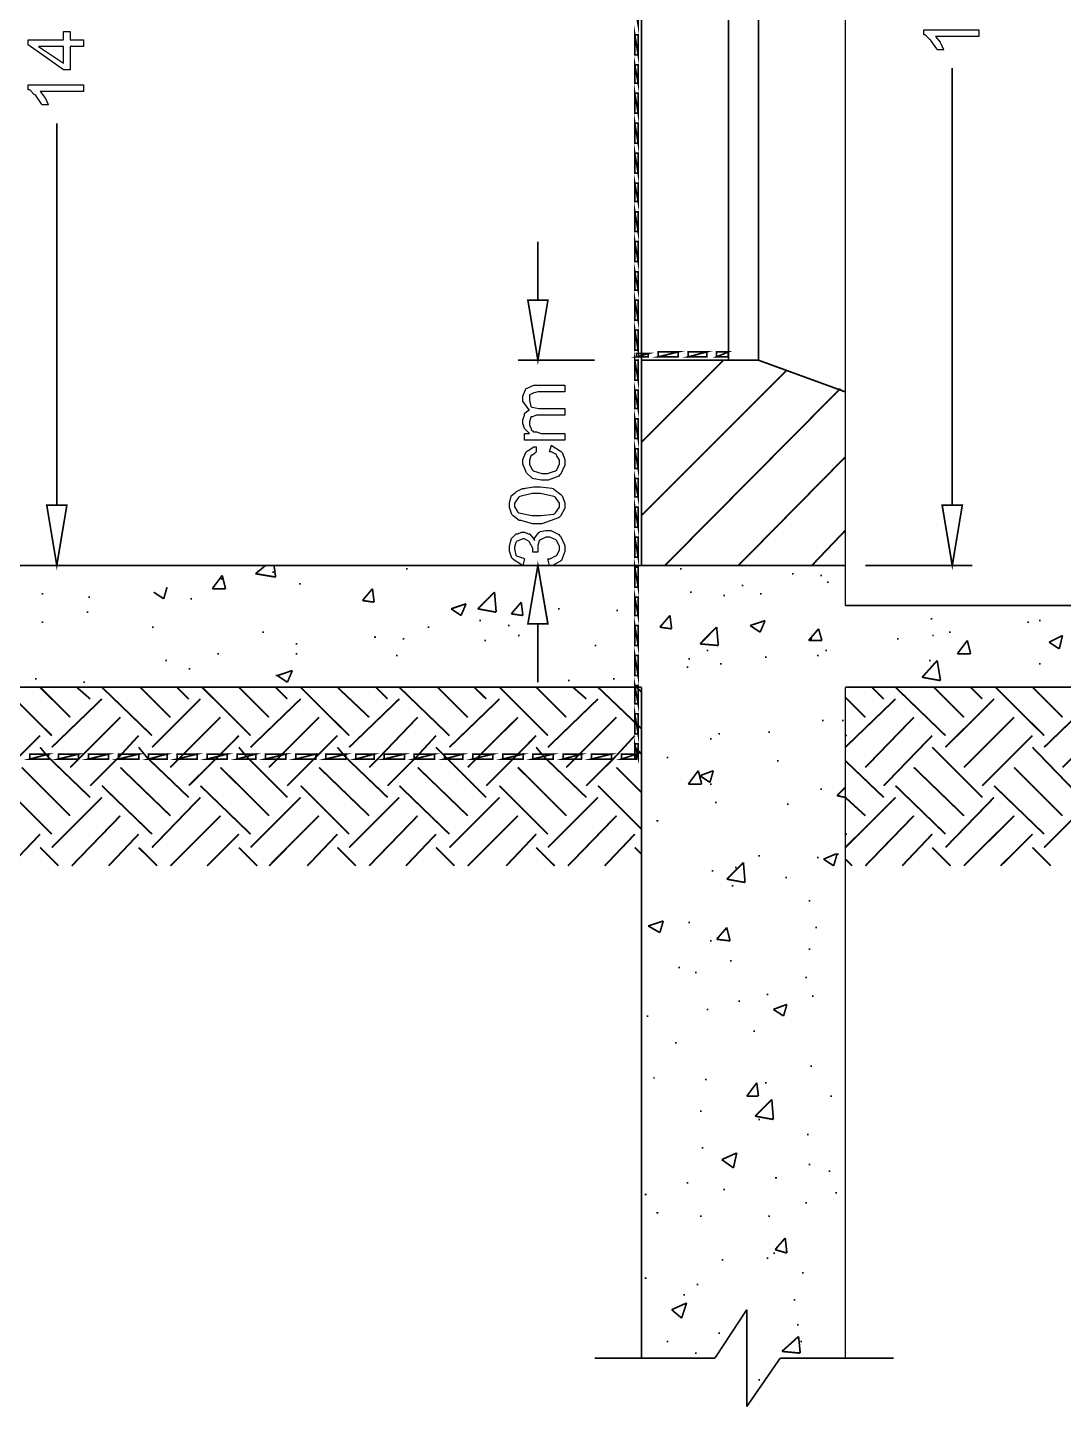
# Model space of a CAD drawing. Extents: x 0 to 210, y 0 to 297.
# Drawn here: x 137.22 to 163.52, y 62.28 to 97.33 of the extents above; entities that cross this region are included whole.
import ezdxf

# ---------------------------------------------------------------- set-up
doc = ezdxf.new("R2010")
doc.units = 0
doc.header["$MEASUREMENT"] = 0
for name, color, linetype in [('C00-00-00-BLACK', 7, 'Continuous'), ('C00-00-FF', 5, 'Continuous'), ('C00-7E-FF', 150, 'Continuous'), ('C00-FF-00', 3, 'Continuous'), ('C95-49-00', 34, 'Continuous'), ('CFF-7E-00', 30, 'Continuous')]:
    doc.layers.add(name, color=color, linetype=linetype)

msp = doc.modelspace()

# ---------------------------------------------------------------- linework, layer by layer
at = {"layer": 'C00-00-00-BLACK', "const_width": 0.0423}
for points in [[(152.808, 129.873), (152.808, 83.669)], [(157.982, 129.873), (157.982, 82.6505)], [(155.014, 99.2685), (155.014, 88.882)], [(155.776, 99.2685), (155.776, 88.882)], [(152.808, 86.8041), (154.887, 88.882)], [(155.776, 88.882), (152.808, 88.882)], [(157.982, 88.0773), (155.776, 88.882)], [(152.808, 84.9394), (156.498, 88.6273)], [(153.403, 83.669), (157.856, 88.1613)], [(155.268, 83.669), (157.982, 86.4235)], [(157.134, 83.669), (157.982, 84.5577)], [(60.8171, 83.669), (157.982, 83.669)], [(141.909, 83.0763), (142.164, 83.4154)], [(142.248, 83.0763), (142.164, 83.4154)], [(143.01, 83.4581), (143.266, 83.669)], [(143.01, 83.4581), (143.52, 83.3727)], [(143.436, 83.4993), (143.479, 83.4993)], [(143.52, 83.3727), (143.479, 83.669)], [(146.827, 83.5851), (146.87, 83.5851)], [(153.784, 83.5851), (153.826, 83.5851)], [(156.625, 83.4581), (156.668, 83.4581)], [(157.345, 83.4154), (157.387, 83.4154)], [(140.678, 82.8202), (140.764, 83.119)], [(141.909, 83.0763), (142.248, 83.0763)], [(142.121, 83.33), (142.164, 83.33)], [(144.114, 83.2033), (144.155, 83.2033)], [(145.725, 82.7775), (145.978, 83.0763)], [(146.021, 82.7345), (145.978, 83.0763)], [(155.353, 83.1617), (155.394, 83.1617)], [(157.514, 83.246), (157.557, 83.246)], [(137.583, 82.9469), (137.626, 82.9469)], [(138.768, 82.8629), (138.811, 82.8629)], [(140.425, 82.9896), (140.678, 82.8202)], [(141.356, 82.8202), (141.399, 82.8202)], [(145.725, 82.7775), (146.021, 82.7345)], [(147.974, 82.5666), (148.354, 82.6932)], [(148.227, 82.3969), (148.354, 82.6932)], [(148.65, 82.5666), (149.076, 82.9896)], [(149.119, 82.4812), (149.076, 82.9896)], [(149.501, 82.4385), (149.754, 82.7345)], [(149.797, 82.3969), (149.754, 82.7345)], [(154.037, 82.9896), (154.08, 82.9896)], [(154.887, 82.9042), (154.93, 82.9042)], [(155.819, 82.9469), (155.86, 82.9469)], [(138.726, 82.4812), (138.768, 82.4812)], [(147.974, 82.5666), (148.227, 82.3969)], [(148.65, 82.5666), (149.119, 82.4812)], [(149.501, 82.4385), (149.797, 82.3969)], [(150.688, 82.5666), (150.73, 82.5666)], [(152.172, 82.5239), (152.215, 82.5239)], [(153.274, 82.1009), (153.53, 82.3969)], [(153.573, 82.0579), (153.53, 82.3969)], [(157.982, 82.6505), (170.45, 82.6505)], [(137.583, 82.2276), (137.626, 82.2276)], [(140.382, 82.1009), (140.425, 82.1009)], [(147.379, 82.1009), (147.421, 82.1009)], [(148.693, 82.2688), (148.736, 82.2688)], [(149.415, 82.1422), (149.458, 82.1422)], [(153.274, 82.1009), (153.573, 82.0579)], [(154.292, 81.6762), (154.715, 82.1009)], [(154.758, 81.6349), (154.715, 82.1009)], [(155.564, 82.1422), (155.946, 82.2688)], [(155.564, 82.1422), (155.819, 81.9725)], [(155.819, 81.9725), (155.946, 82.2688)], [(157.048, 81.7619), (157.303, 82.0579)], [(157.387, 81.7619), (157.303, 82.0579)], [(160.145, 82.3115), (160.187, 82.3115)], [(162.604, 82.2276), (162.647, 82.2276)], [(162.901, 82.2688), (162.943, 82.2688)], [(143.179, 81.9725), (143.222, 81.9725)], [(144.029, 81.6762), (144.071, 81.6762)], [(146.021, 81.8459), (146.064, 81.8459)], [(146.743, 81.8046), (146.786, 81.8046)], [(148.82, 81.7619), (148.863, 81.7619)], [(149.67, 81.8885), (149.711, 81.8885)], [(154.292, 81.6762), (154.758, 81.6349)], [(157.048, 81.7619), (157.387, 81.7619)], [(157.091, 81.8046), (157.134, 81.8046)], [(159.297, 81.8046), (159.34, 81.8046)], [(160.187, 81.8885), (160.228, 81.8885)], [(160.613, 81.9725), (160.654, 81.9725)], [(160.824, 81.4229), (161.079, 81.7619)], [(161.163, 81.4229), (161.079, 81.7619)], [(163.496, 81.8885), (163.155, 81.7192)], [(163.155, 81.7192), (163.412, 81.5495)], [(163.412, 81.5495), (163.496, 81.8885)], [(142.036, 81.4229), (142.078, 81.4229)], [(144.029, 81.4229), (144.071, 81.4229)], [(146.574, 81.3802), (146.616, 81.3802)], [(151.62, 81.6349), (151.661, 81.6349)], [(153.996, 81.2959), (154.037, 81.2959)], [(154.462, 81.5082), (154.503, 81.5082)], [(155.946, 81.3386), (155.988, 81.3386)], [(157.26, 81.3802), (157.303, 81.3802)], [(157.473, 81.5082), (157.514, 81.5082)], [(160.824, 81.4229), (161.163, 81.4229)], [(140.721, 81.2532), (140.764, 81.2532)], [(141.314, 81.0426), (141.356, 81.0426)], [(143.563, 80.8701), (143.944, 80.9995)], [(143.818, 80.7007), (143.944, 80.9995)], [(153.953, 81.0839), (153.996, 81.0839)], [(154.802, 81.1692), (154.845, 81.1692)], [(159.933, 80.8274), (160.314, 81.2532)], [(160.102, 81.2532), (160.145, 81.2532)], [(160.398, 80.7434), (160.314, 81.2532)], [(162.901, 81.1692), (162.943, 81.1692)], [(137.411, 80.7847), (137.454, 80.7847)], [(138.642, 80.7007), (138.684, 80.7007)], [(143.52, 80.8701), (143.563, 80.8701)], [(143.563, 80.8701), (143.818, 80.7007)], [(150.942, 80.7434), (150.985, 80.7434)], [(152.087, 80.7847), (152.13, 80.7847)], [(159.933, 80.8274), (160.398, 80.7434)], [(65.9927, 80.5737), (152.808, 80.5737)], [(151.451, 80.5737), (151.492, 80.5737)], [(151.492, 80.5737), (151.535, 80.5737)], [(152.808, 80.5737), (152.808, 63.5346)], [(157.982, 80.5737), (170.45, 80.5737)], [(157.982, 80.5737), (157.982, 63.5346)], [(157.387, 79.7264), (157.43, 79.7264)], [(157.898, 79.7264), (157.94, 79.7264)], [(154.546, 79.2607), (154.588, 79.2607)], [(154.758, 79.3888), (154.802, 79.3888)], [(156.03, 79.43), (156.072, 79.43)], [(153.445, 78.7936), (153.487, 78.7936)], [(156.245, 78.7079), (156.286, 78.7079)], [(153.996, 78.1156), (154.249, 78.4546)], [(154.335, 78.1156), (154.249, 78.4546)], [(154.292, 78.3276), (154.631, 78.4546)], [(154.292, 78.3276), (154.546, 78.1583)], [(154.546, 78.1583), (154.631, 78.4546)], [(153.996, 78.1156), (154.335, 78.1156)], [(154.546, 78.1156), (154.588, 78.1156)], [(157.345, 77.9886), (157.387, 77.9886)], [(157.345, 77.9886), (157.387, 77.9886)], [(157.772, 77.8192), (157.982, 78.0313)], [(157.772, 77.8192), (157.982, 77.7766)], [(157.813, 77.8192), (157.856, 77.8192)], [(154.672, 77.6496), (154.715, 77.6496)], [(156.498, 77.6069), (156.541, 77.6069)], [(153.188, 77.1839), (153.231, 77.1839)], [(154.971, 75.6998), (155.394, 76.1227)], [(155.394, 76.1227), (155.437, 75.6158)], [(155.776, 76.2924), (155.819, 76.2924)], [(157.26, 76.2497), (157.303, 76.2497)], [(157.43, 76.2081), (157.729, 76.3351)], [(157.43, 76.2081), (157.686, 76.0388)], [(157.686, 76.0388), (157.772, 76.3351)], [(157.729, 76.3351), (157.813, 76.3351)], [(157.772, 76.3351), (157.813, 76.3351)], [(154.588, 75.9121), (154.631, 75.9121)], [(155.437, 75.6158), (154.971, 75.6998)], [(155.184, 75.9961), (155.226, 75.9961)], [(156.456, 75.7424), (156.498, 75.7424)], [(155.098, 75.5304), (155.141, 75.5304)], [(157.048, 75.1498), (157.091, 75.1498)], [(152.977, 74.512), (153.361, 74.6386)], [(153.274, 74.3423), (153.361, 74.6386)], [(152.977, 74.512), (153.274, 74.3423)], [(153.996, 74.5959), (154.037, 74.5959)], [(154.715, 74.1729), (154.971, 74.4693)], [(155.057, 74.1317), (154.971, 74.4693)], [(157.218, 74.4693), (157.26, 74.4693)], [(154.546, 74.1317), (154.588, 74.1317)], [(154.715, 74.1729), (155.057, 74.1317)], [(155.057, 73.623), (155.098, 73.623)], [(157.048, 73.9193), (157.091, 73.9193)], [(153.741, 73.4536), (153.784, 73.4536)], [(154.165, 73.3266), (154.207, 73.3266)], [(156.964, 73.2), (157.007, 73.2)], [(155.268, 72.6048), (155.31, 72.6048)], [(155.988, 72.7742), (156.03, 72.7742)], [(157.134, 72.7315), (157.176, 72.7315)], [(152.935, 72.2231), (152.977, 72.2231)], [(154.462, 72.3925), (154.503, 72.3925)], [(156.156, 72.3925), (156.498, 72.5191)], [(156.156, 72.3925), (156.414, 72.2231)], [(156.414, 72.2231), (156.498, 72.5191)], [(155.649, 71.8425), (155.691, 71.8425)], [(153.657, 71.5465), (153.7, 71.5465)], [(157.091, 70.9538), (157.134, 70.9538)], [(153.104, 70.6547), (153.145, 70.6547)], [(154.419, 70.612), (154.462, 70.612)], [(155.48, 70.189), (155.733, 70.528)], [(155.776, 70.189), (155.733, 70.528)], [(155.946, 70.528), (155.988, 70.528)], [(155.48, 70.189), (155.776, 70.189)], [(155.691, 69.6807), (156.115, 70.1036)], [(156.156, 69.5964), (156.115, 70.1036)], [(157.599, 70.189), (157.642, 70.189)], [(154.292, 69.8073), (154.335, 69.8073)], [(155.691, 69.6807), (156.156, 69.5964)], [(155.776, 69.5964), (155.819, 69.5964)], [(157.007, 69.2146), (157.048, 69.2146)], [(154.335, 68.8756), (154.376, 68.8756)], [(154.845, 68.5768), (155.226, 68.7462)], [(155.141, 68.3659), (155.226, 68.7462)], [(154.845, 68.5768), (155.141, 68.3659)], [(157.048, 68.4498), (157.091, 68.4498)], [(153.953, 67.9842), (153.996, 67.9842)], [(156.199, 68.1122), (156.245, 68.1122)], [(157.557, 68.2805), (157.599, 68.2805)], [(152.892, 67.6878), (152.935, 67.6878)], [(154.887, 67.8159), (154.93, 67.8159)], [(157.729, 67.7305), (157.772, 67.7305)], [(156.964, 67.4769), (157.007, 67.4769)], [(153.188, 67.2222), (153.231, 67.2222)], [(154.292, 67.1382), (154.335, 67.1382)], [(156.03, 67.1382), (156.072, 67.1382)], [(156.199, 66.2891), (156.456, 66.5854)], [(156.498, 66.2037), (156.456, 66.5854)], [(156.199, 66.2891), (156.498, 66.2037)], [(154.845, 66.0344), (154.887, 66.0344)], [(155.988, 66.077), (156.03, 66.077)], [(156.156, 66.2037), (156.199, 66.2037)], [(152.892, 65.5683), (152.935, 65.5683)], [(156.88, 65.6967), (156.921, 65.6967)], [(154.207, 65.4004), (154.249, 65.4004)], [(153.573, 64.7651), (153.953, 64.9344)], [(153.826, 64.5502), (153.953, 64.9344)], [(153.869, 65.1454), (153.91, 65.1454)], [(156.668, 65.0187), (156.711, 65.0187)], [(153.573, 64.7651), (153.826, 64.5502)], [(155.48, 64.7651), (154.672, 63.5346)], [(155.48, 62.3037), (155.48, 64.7651)], [(155.48, 64.7651), (155.48, 63.5346)], [(154.758, 64.1696), (154.802, 64.1696)], [(156.752, 64.3805), (156.795, 64.3805)], [(153.445, 63.9576), (153.487, 63.9576)], [(156.372, 63.7039), (156.795, 64.0842)], [(156.795, 64.0842), (156.837, 63.6612)], [(156.837, 63.9576), (156.88, 63.9576)], [(151.62, 63.5346), (154.672, 63.5346)], [(154.165, 63.6612), (154.207, 63.6612)], [(156.329, 63.5346), (155.48, 62.3037)], [(156.329, 63.5346), (159.213, 63.5346)], [(156.372, 63.7039), (156.837, 63.6612)], [(155.776, 62.9846), (155.819, 62.9846)]]:
    msp.add_lwpolyline(points, dxfattribs=at)
at = {"layer": 'C00-00-FF', "const_width": 0.0423}
msp.add_lwpolyline([(152.13, 83.669), (149.711, 83.669)], dxfattribs=at)
at = {"layer": 'C00-7E-FF', "const_width": 0.0423}
for points in [[(160.697, 85.1958), (160.697, 96.3002)], [(137.964, 85.1958), (137.964, 94.9015)], [(150.177, 90.4074), (150.177, 91.893)], [(151.62, 88.882), (149.67, 88.882)], [(135.757, 83.669), (138.472, 83.669)], [(151.874, 83.669), (149.67, 83.669)], [(158.491, 83.669), (161.206, 83.669)], [(150.177, 82.1849), (150.177, 80.7007)]]:
    msp.add_lwpolyline(points, dxfattribs=at)
for points in [[(149.924, 90.4074), (150.432, 90.4074), (150.177, 88.882), (149.924, 90.4074)], [(137.71, 85.1958), (138.219, 85.1958), (137.964, 83.669), (137.71, 85.1958)], [(160.441, 85.1958), (160.951, 85.1958), (160.697, 83.669), (160.441, 85.1958)], [(149.924, 82.1849), (150.432, 82.1849), (150.177, 83.669), (149.924, 82.1849)]]:
    msp.add_lwpolyline(points, close=True, dxfattribs=at)
at = {"layer": 'C00-7E-FF'}
for points in [[(149.924, 90.4074), (150.432, 90.4074), (150.177, 88.882), (149.924, 90.4074)], [(137.71, 85.1958), (138.219, 85.1958), (137.964, 83.669), (137.71, 85.1958)], [(160.441, 85.1958), (160.951, 85.1958), (160.697, 83.669), (160.441, 85.1958)], [(149.924, 82.1849), (150.432, 82.1849), (150.177, 83.669), (149.924, 82.1849)]]:
    msp.add_lwpolyline(points, close=True, dxfattribs=at)
at = {"layer": 'C00-FF-00', "const_width": 0.0423}
for points in [[(152.722, 97.4037), (152.638, 97.9124), (152.722, 97.9124), (152.722, 97.4037)], [(152.722, 96.6392), (152.638, 97.1476), (152.722, 97.1476), (152.722, 96.6392)], [(152.638, 96.6392), (152.722, 96.6392), (152.638, 97.1476), (152.638, 96.6392)], [(152.722, 95.9196), (152.638, 96.3856), (152.722, 96.3856), (152.722, 95.9196)], [(152.638, 95.9196), (152.722, 95.9196), (152.638, 96.3856), (152.638, 95.9196)], [(152.722, 95.1548), (152.638, 95.6635), (152.722, 95.6635), (152.722, 95.1548)], [(152.638, 95.1548), (152.722, 95.1548), (152.638, 95.6635), (152.638, 95.1548)], [(152.638, 94.3928), (152.722, 94.3928), (152.638, 94.9015), (152.638, 94.3928)], [(152.722, 94.3928), (152.638, 94.9015), (152.722, 94.9015), (152.722, 94.3928)], [(152.638, 93.6308), (152.722, 93.6308), (152.638, 94.1395), (152.638, 93.6308)], [(152.722, 93.6308), (152.638, 94.1395), (152.722, 94.1395), (152.722, 93.6308)], [(152.638, 92.9086), (152.722, 92.9086), (152.638, 93.3746), (152.638, 92.9086)], [(152.722, 92.9086), (152.638, 93.3746), (152.722, 93.3746), (152.722, 92.9086)], [(152.638, 92.1466), (152.722, 92.1466), (152.638, 92.6539), (152.638, 92.1466)], [(152.722, 92.1466), (152.638, 92.6539), (152.722, 92.6539), (152.722, 92.1466)], [(152.722, 91.3846), (152.638, 91.893), (152.722, 91.893), (152.722, 91.3846)], [(152.638, 91.3846), (152.722, 91.3846), (152.638, 91.893), (152.638, 91.3846)], [(152.722, 90.6625), (152.638, 91.1281), (152.722, 91.1281), (152.722, 90.6625)], [(152.638, 90.6625), (152.722, 90.6625), (152.638, 91.1281), (152.638, 90.6625)], [(152.722, 89.9005), (152.638, 90.4074), (152.722, 90.4074), (152.722, 89.9005)], [(152.638, 89.9005), (152.722, 89.9005), (152.638, 90.4074), (152.638, 89.9005)], [(152.638, 89.1385), (152.722, 89.1385), (152.638, 89.6454), (152.638, 89.1385)], [(152.722, 89.1385), (152.638, 89.6454), (152.722, 89.6454), (152.722, 89.1385)], [(152.681, 88.9663), (152.979, 89.0503), (152.979, 88.9663), (152.681, 88.9663)], [(152.638, 88.3737), (152.722, 88.3737), (152.638, 88.882), (152.638, 88.3737)], [(152.681, 89.0503), (152.681, 88.9663), (152.979, 89.0503), (152.681, 89.0503)], [(153.231, 88.9663), (153.741, 89.093), (153.741, 88.9663), (153.231, 88.9663)], [(153.231, 89.093), (153.231, 88.9663), (153.741, 89.093), (153.231, 89.093)], [(153.996, 88.9663), (154.464, 89.093), (154.464, 88.9663), (153.996, 88.9663)], [(153.996, 89.093), (153.996, 88.9663), (154.464, 89.093), (153.996, 89.093)], [(154.715, 88.9663), (155.011, 89.093), (155.011, 88.9663), (154.715, 88.9663)], [(154.715, 89.093), (154.715, 88.9663), (155.011, 89.093), (154.715, 89.093)], [(152.722, 88.3737), (152.638, 88.882), (152.722, 88.882), (152.722, 88.3737)], [(152.638, 87.6543), (152.722, 87.6543), (152.638, 88.12), (152.638, 87.6543)], [(152.722, 87.6543), (152.638, 88.12), (152.722, 88.12), (152.722, 87.6543)], [(152.638, 86.8895), (152.722, 86.8895), (152.638, 87.3965), (152.638, 86.8895)], [(152.722, 86.8895), (152.638, 87.3965), (152.722, 87.3965), (152.722, 86.8895)], [(152.722, 86.1275), (152.638, 86.6345), (152.722, 86.6345), (152.722, 86.1275)], [(152.638, 86.1275), (152.722, 86.1275), (152.638, 86.6345), (152.638, 86.1275)], [(152.722, 85.4082), (152.638, 85.8739), (152.722, 85.8739), (152.722, 85.4082)], [(152.638, 85.4082), (152.722, 85.4082), (152.638, 85.8739), (152.638, 85.4082)], [(152.722, 84.6434), (152.638, 85.1503), (152.722, 85.1503), (152.722, 84.6434)], [(152.638, 84.6434), (152.722, 84.6434), (152.638, 85.1503), (152.638, 84.6434)], [(152.638, 83.881), (152.722, 83.881), (152.638, 84.3883), (152.638, 83.881)], [(152.722, 83.881), (152.638, 84.3883), (152.722, 84.3883), (152.722, 83.881)], [(152.638, 83.119), (152.722, 83.119), (152.638, 83.6263), (152.638, 83.119)], [(152.722, 83.119), (152.638, 83.6263), (152.722, 83.6263), (152.722, 83.119)], [(152.638, 82.3969), (152.722, 82.3969), (152.638, 82.8629), (152.638, 82.3969)], [(152.722, 82.3969), (152.638, 82.8629), (152.722, 82.8629), (152.722, 82.3969)], [(152.638, 81.6349), (152.722, 81.6349), (152.638, 82.1422), (152.638, 81.6349)], [(152.722, 81.6349), (152.638, 82.1422), (152.722, 82.1422), (152.722, 81.6349)], [(152.722, 80.8701), (152.638, 81.3774), (152.722, 81.3774), (152.722, 80.8701)], [(152.638, 80.8701), (152.722, 80.8701), (152.638, 81.3774), (152.638, 80.8701)], [(152.722, 80.1508), (152.638, 80.6154), (152.722, 80.6154), (152.722, 80.1508)], [(152.638, 80.1508), (152.722, 80.1508), (152.638, 80.6154), (152.638, 80.1508)], [(152.722, 79.3888), (152.638, 79.8961), (152.722, 79.8961), (152.722, 79.3888)], [(152.638, 79.3888), (152.722, 79.3888), (152.638, 79.8961), (152.638, 79.3888)], [(152.638, 78.7936), (152.722, 78.7936), (152.638, 79.1337), (152.638, 78.7936)], [(137.284, 78.7506), (137.753, 78.8776), (137.753, 78.7506), (137.284, 78.7506)], [(137.284, 78.8776), (137.284, 78.7506), (137.753, 78.8776), (137.284, 78.8776)], [(138.006, 78.7506), (138.517, 78.8776), (138.517, 78.7506), (138.006, 78.7506)], [(138.006, 78.8776), (138.006, 78.7506), (138.517, 78.8776), (138.006, 78.8776)], [(138.768, 78.7506), (139.28, 78.8776), (139.28, 78.7506), (138.768, 78.7506)], [(138.768, 78.8776), (138.768, 78.7506), (139.28, 78.8776), (138.768, 78.8776)], [(139.533, 78.7506), (140.045, 78.8776), (140.045, 78.7506), (139.533, 78.7506)], [(139.533, 78.8776), (139.533, 78.7506), (140.045, 78.8776), (139.533, 78.8776)], [(140.295, 78.7506), (140.764, 78.8776), (140.764, 78.7506), (140.295, 78.7506)], [(140.295, 78.8776), (140.295, 78.7506), (140.764, 78.8776), (140.295, 78.8776)], [(141.017, 78.7506), (141.529, 78.8776), (141.529, 78.7506), (141.017, 78.7506)], [(141.017, 78.8776), (141.017, 78.7506), (141.529, 78.8776), (141.017, 78.8776)], [(141.78, 78.7506), (142.291, 78.8776), (142.291, 78.7506), (141.78, 78.7506)], [(141.78, 78.8776), (141.78, 78.7506), (142.291, 78.8776), (141.78, 78.8776)], [(142.544, 78.7506), (143.013, 78.8776), (143.013, 78.7506), (142.544, 78.7506)], [(142.544, 78.8776), (142.544, 78.7506), (143.013, 78.8776), (142.544, 78.8776)], [(143.266, 78.7506), (143.778, 78.8776), (143.778, 78.7506), (143.266, 78.7506)], [(143.266, 78.8776), (143.266, 78.7506), (143.778, 78.8776), (143.266, 78.8776)], [(144.029, 78.7506), (144.54, 78.8776), (144.54, 78.7506), (144.029, 78.7506)], [(144.029, 78.8776), (144.029, 78.7506), (144.54, 78.8776), (144.029, 78.8776)], [(144.793, 78.7506), (145.305, 78.8776), (145.305, 78.7506), (144.793, 78.7506)], [(144.793, 78.8776), (144.793, 78.7506), (145.305, 78.8776), (144.793, 78.8776)], [(145.555, 78.7506), (146.024, 78.8776), (146.024, 78.7506), (145.555, 78.7506)], [(145.555, 78.8776), (145.555, 78.7506), (146.024, 78.8776), (145.555, 78.8776)], [(146.278, 78.7506), (146.789, 78.8776), (146.789, 78.7506), (146.278, 78.7506)], [(146.278, 78.8776), (146.278, 78.7506), (146.789, 78.8776), (146.278, 78.8776)], [(147.04, 78.7506), (147.551, 78.8776), (147.551, 78.7506), (147.04, 78.7506)], [(147.04, 78.8776), (147.04, 78.7506), (147.551, 78.8776), (147.04, 78.8776)], [(147.804, 78.7506), (148.273, 78.8776), (148.273, 78.7506), (147.804, 78.7506)], [(147.804, 78.8776), (147.804, 78.7506), (148.273, 78.8776), (147.804, 78.8776)], [(148.524, 78.7506), (149.035, 78.8776), (149.035, 78.7506), (148.524, 78.7506)], [(148.524, 78.8776), (148.524, 78.7506), (149.035, 78.8776), (148.524, 78.8776)], [(149.288, 78.7506), (149.8, 78.8776), (149.8, 78.7506), (149.288, 78.7506)], [(149.288, 78.8776), (149.288, 78.7506), (149.8, 78.8776), (149.288, 78.8776)], [(150.05, 78.7506), (150.562, 78.8776), (150.562, 78.7506), (150.05, 78.7506)], [(150.05, 78.8776), (150.05, 78.7506), (150.562, 78.8776), (150.05, 78.8776)], [(150.815, 78.7506), (151.284, 78.8776), (151.284, 78.7506), (150.815, 78.7506)], [(150.815, 78.8776), (150.815, 78.7506), (151.284, 78.8776), (150.815, 78.8776)], [(151.535, 78.7506), (152.046, 78.8776), (152.046, 78.7506), (151.535, 78.7506)], [(151.535, 78.8776), (151.535, 78.7506), (152.046, 78.8776), (151.535, 78.8776)], [(152.299, 78.7506), (152.681, 78.8776), (152.681, 78.7506), (152.299, 78.7506)], [(152.299, 78.8776), (152.299, 78.7506), (152.681, 78.8776), (152.299, 78.8776)], [(152.722, 78.7936), (152.638, 79.1337), (152.722, 79.1337), (152.722, 78.7936)]]:
    msp.add_lwpolyline(points, close=True, dxfattribs=at)
at = {"layer": 'C00-FF-00'}
for points in [[(152.638, 96.6392), (152.722, 96.6392), (152.638, 97.1476), (152.638, 96.6392)], [(152.722, 96.6392), (152.638, 97.1476), (152.722, 97.1476), (152.722, 96.6392)], [(152.638, 95.9196), (152.722, 95.9196), (152.638, 96.3856), (152.638, 95.9196)], [(152.722, 95.9196), (152.638, 96.3856), (152.722, 96.3856), (152.722, 95.9196)], [(152.638, 95.1548), (152.722, 95.1548), (152.638, 95.6635), (152.638, 95.1548)], [(152.722, 95.1548), (152.638, 95.6635), (152.722, 95.6635), (152.722, 95.1548)], [(152.638, 94.3928), (152.722, 94.3928), (152.638, 94.9015), (152.638, 94.3928)], [(152.722, 94.3928), (152.638, 94.9015), (152.722, 94.9015), (152.722, 94.3928)], [(152.638, 93.6308), (152.722, 93.6308), (152.638, 94.1395), (152.638, 93.6308)], [(152.722, 93.6308), (152.638, 94.1395), (152.722, 94.1395), (152.722, 93.6308)], [(152.638, 92.9086), (152.722, 92.9086), (152.638, 93.3746), (152.638, 92.9086)], [(152.722, 92.9086), (152.638, 93.3746), (152.722, 93.3746), (152.722, 92.9086)], [(152.638, 92.1466), (152.722, 92.1466), (152.638, 92.6539), (152.638, 92.1466)], [(152.722, 92.1466), (152.638, 92.6539), (152.722, 92.6539), (152.722, 92.1466)], [(152.638, 91.3846), (152.722, 91.3846), (152.638, 91.893), (152.638, 91.3846)], [(152.722, 91.3846), (152.638, 91.893), (152.722, 91.893), (152.722, 91.3846)], [(152.638, 90.6625), (152.722, 90.6625), (152.638, 91.1281), (152.638, 90.6625)], [(152.722, 90.6625), (152.638, 91.1281), (152.722, 91.1281), (152.722, 90.6625)], [(152.638, 89.9005), (152.722, 89.9005), (152.638, 90.4074), (152.638, 89.9005)], [(152.722, 89.9005), (152.638, 90.4074), (152.722, 90.4074), (152.722, 89.9005)], [(152.638, 89.1385), (152.722, 89.1385), (152.638, 89.6454), (152.638, 89.1385)], [(152.722, 89.1385), (152.638, 89.6454), (152.722, 89.6454), (152.722, 89.1385)], [(152.681, 89.0503), (152.681, 88.9663), (152.979, 89.0503), (152.681, 89.0503)], [(152.681, 88.9663), (152.979, 89.0503), (152.979, 88.9663), (152.681, 88.9663)], [(153.231, 89.093), (153.231, 88.9663), (153.741, 89.093), (153.231, 89.093)], [(153.231, 88.9663), (153.741, 89.093), (153.741, 88.9663), (153.231, 88.9663)], [(153.996, 89.093), (153.996, 88.9663), (154.464, 89.093), (153.996, 89.093)], [(153.996, 88.9663), (154.464, 89.093), (154.464, 88.9663), (153.996, 88.9663)], [(154.715, 89.093), (154.715, 88.9663), (155.011, 89.093), (154.715, 89.093)], [(154.715, 88.9663), (155.011, 89.093), (155.011, 88.9663), (154.715, 88.9663)], [(152.638, 88.3737), (152.722, 88.3737), (152.638, 88.882), (152.638, 88.3737)], [(152.722, 88.3737), (152.638, 88.882), (152.722, 88.882), (152.722, 88.3737)], [(152.638, 87.6543), (152.722, 87.6543), (152.638, 88.12), (152.638, 87.6543)], [(152.722, 87.6543), (152.638, 88.12), (152.722, 88.12), (152.722, 87.6543)], [(152.638, 86.8895), (152.722, 86.8895), (152.638, 87.3965), (152.638, 86.8895)], [(152.722, 86.8895), (152.638, 87.3965), (152.722, 87.3965), (152.722, 86.8895)], [(152.638, 86.1275), (152.722, 86.1275), (152.638, 86.6345), (152.638, 86.1275)], [(152.722, 86.1275), (152.638, 86.6345), (152.722, 86.6345), (152.722, 86.1275)], [(152.638, 85.4082), (152.722, 85.4082), (152.638, 85.8739), (152.638, 85.4082)], [(152.722, 85.4082), (152.638, 85.8739), (152.722, 85.8739), (152.722, 85.4082)], [(152.638, 84.6434), (152.722, 84.6434), (152.638, 85.1503), (152.638, 84.6434)], [(152.722, 84.6434), (152.638, 85.1503), (152.722, 85.1503), (152.722, 84.6434)], [(152.638, 83.881), (152.722, 83.881), (152.638, 84.3883), (152.638, 83.881)], [(152.722, 83.881), (152.638, 84.3883), (152.722, 84.3883), (152.722, 83.881)], [(152.638, 83.119), (152.722, 83.119), (152.638, 83.6263), (152.638, 83.119)], [(152.722, 83.119), (152.638, 83.6263), (152.722, 83.6263), (152.722, 83.119)], [(152.638, 82.3969), (152.722, 82.3969), (152.638, 82.8629), (152.638, 82.3969)], [(152.722, 82.3969), (152.638, 82.8629), (152.722, 82.8629), (152.722, 82.3969)], [(152.638, 81.6349), (152.722, 81.6349), (152.638, 82.1422), (152.638, 81.6349)], [(152.722, 81.6349), (152.638, 82.1422), (152.722, 82.1422), (152.722, 81.6349)], [(152.638, 80.8701), (152.722, 80.8701), (152.638, 81.3774), (152.638, 80.8701)], [(152.722, 80.8701), (152.638, 81.3774), (152.722, 81.3774), (152.722, 80.8701)], [(152.638, 80.1508), (152.722, 80.1508), (152.638, 80.6154), (152.638, 80.1508)], [(152.722, 80.1508), (152.638, 80.6154), (152.722, 80.6154), (152.722, 80.1508)], [(152.638, 79.3888), (152.722, 79.3888), (152.638, 79.8961), (152.638, 79.3888)], [(152.722, 79.3888), (152.638, 79.8961), (152.722, 79.8961), (152.722, 79.3888)], [(137.284, 78.8776), (137.284, 78.7506), (137.753, 78.8776), (137.284, 78.8776)], [(137.284, 78.7506), (137.753, 78.8776), (137.753, 78.7506), (137.284, 78.7506)], [(138.006, 78.8776), (138.006, 78.7506), (138.517, 78.8776), (138.006, 78.8776)], [(138.006, 78.7506), (138.517, 78.8776), (138.517, 78.7506), (138.006, 78.7506)], [(138.768, 78.8776), (138.768, 78.7506), (139.28, 78.8776), (138.768, 78.8776)], [(138.768, 78.7506), (139.28, 78.8776), (139.28, 78.7506), (138.768, 78.7506)], [(139.533, 78.8776), (139.533, 78.7506), (140.045, 78.8776), (139.533, 78.8776)], [(139.533, 78.7506), (140.045, 78.8776), (140.045, 78.7506), (139.533, 78.7506)], [(140.295, 78.8776), (140.295, 78.7506), (140.764, 78.8776), (140.295, 78.8776)], [(140.295, 78.7506), (140.764, 78.8776), (140.764, 78.7506), (140.295, 78.7506)], [(141.017, 78.8776), (141.017, 78.7506), (141.529, 78.8776), (141.017, 78.8776)], [(141.017, 78.7506), (141.529, 78.8776), (141.529, 78.7506), (141.017, 78.7506)], [(141.78, 78.8776), (141.78, 78.7506), (142.291, 78.8776), (141.78, 78.8776)], [(141.78, 78.7506), (142.291, 78.8776), (142.291, 78.7506), (141.78, 78.7506)], [(142.544, 78.8776), (142.544, 78.7506), (143.013, 78.8776), (142.544, 78.8776)], [(142.544, 78.7506), (143.013, 78.8776), (143.013, 78.7506), (142.544, 78.7506)], [(143.266, 78.8776), (143.266, 78.7506), (143.778, 78.8776), (143.266, 78.8776)], [(143.266, 78.7506), (143.778, 78.8776), (143.778, 78.7506), (143.266, 78.7506)], [(144.029, 78.8776), (144.029, 78.7506), (144.54, 78.8776), (144.029, 78.8776)], [(144.029, 78.7506), (144.54, 78.8776), (144.54, 78.7506), (144.029, 78.7506)], [(144.793, 78.8776), (144.793, 78.7506), (145.305, 78.8776), (144.793, 78.8776)], [(144.793, 78.7506), (145.305, 78.8776), (145.305, 78.7506), (144.793, 78.7506)], [(145.555, 78.8776), (145.555, 78.7506), (146.024, 78.8776), (145.555, 78.8776)], [(145.555, 78.7506), (146.024, 78.8776), (146.024, 78.7506), (145.555, 78.7506)], [(146.278, 78.8776), (146.278, 78.7506), (146.789, 78.8776), (146.278, 78.8776)], [(146.278, 78.7506), (146.789, 78.8776), (146.789, 78.7506), (146.278, 78.7506)], [(147.04, 78.8776), (147.04, 78.7506), (147.551, 78.8776), (147.04, 78.8776)], [(147.04, 78.7506), (147.551, 78.8776), (147.551, 78.7506), (147.04, 78.7506)], [(147.804, 78.8776), (147.804, 78.7506), (148.273, 78.8776), (147.804, 78.8776)], [(147.804, 78.7506), (148.273, 78.8776), (148.273, 78.7506), (147.804, 78.7506)], [(148.524, 78.8776), (148.524, 78.7506), (149.035, 78.8776), (148.524, 78.8776)], [(148.524, 78.7506), (149.035, 78.8776), (149.035, 78.7506), (148.524, 78.7506)], [(149.288, 78.8776), (149.288, 78.7506), (149.8, 78.8776), (149.288, 78.8776)], [(149.288, 78.7506), (149.8, 78.8776), (149.8, 78.7506), (149.288, 78.7506)], [(150.05, 78.8776), (150.05, 78.7506), (150.562, 78.8776), (150.05, 78.8776)], [(150.05, 78.7506), (150.562, 78.8776), (150.562, 78.7506), (150.05, 78.7506)], [(150.815, 78.8776), (150.815, 78.7506), (151.284, 78.8776), (150.815, 78.8776)], [(150.815, 78.7506), (151.284, 78.8776), (151.284, 78.7506), (150.815, 78.7506)], [(151.535, 78.8776), (151.535, 78.7506), (152.046, 78.8776), (151.535, 78.8776)], [(151.535, 78.7506), (152.046, 78.8776), (152.046, 78.7506), (151.535, 78.7506)], [(152.299, 78.8776), (152.299, 78.7506), (152.681, 78.8776), (152.299, 78.8776)], [(152.299, 78.7506), (152.681, 78.8776), (152.681, 78.7506), (152.299, 78.7506)], [(152.638, 78.7936), (152.722, 78.7936), (152.638, 79.1337), (152.638, 78.7936)], [(152.722, 78.7936), (152.638, 79.1337), (152.722, 79.1337), (152.722, 78.7936)]]:
    msp.add_lwpolyline(points, close=True, dxfattribs=at)
at = {"layer": 'C00-FF-00', "const_width": 0.0423}
for points in [[(155.014, 89.093), (155.014, 88.9663)], [(152.681, 78.8776), (152.681, 78.7506)]]:
    msp.add_lwpolyline(points, dxfattribs=at)
at = {"layer": 'C95-49-00', "const_width": 0.0423}
for points in [[(137.837, 79.3461), (136.608, 80.5737)], [(138.303, 79.8117), (137.541, 80.5737)], [(137.837, 79.0497), (139.11, 80.2778)], [(138.811, 80.2778), (138.472, 80.5737)], [(140.382, 79.3461), (139.11, 80.5737)], [(140.848, 79.8117), (140.083, 80.5737)], [(140.382, 79.0497), (141.61, 80.2778)], [(141.314, 80.2778), (141.017, 80.5737)], [(142.883, 79.3461), (141.653, 80.5737)], [(143.352, 79.8117), (142.587, 80.5737)], [(142.883, 79.0497), (144.155, 80.2778)], [(143.818, 80.2778), (143.52, 80.5737)], [(145.386, 79.3461), (144.155, 80.5737)], [(145.894, 79.8117), (145.089, 80.5737)], [(145.386, 79.0497), (146.659, 80.2778)], [(146.363, 80.2778), (146.064, 80.5737)], [(147.931, 79.3461), (146.659, 80.5737)], [(148.397, 79.8117), (147.635, 80.5737)], [(147.931, 79.0497), (149.204, 80.2778)], [(148.863, 80.2778), (148.566, 80.5737)], [(150.432, 79.3461), (149.204, 80.5737)], [(150.899, 79.8117), (150.134, 80.5737)], [(150.432, 79.0497), (151.704, 80.2778)], [(151.408, 80.2778), (151.069, 80.5737)], [(152.808, 79.5154), (152.681, 79.6424), (151.704, 80.5737)], [(152.808, 80.4471), (152.681, 80.5737), (152.638, 80.5737)], [(158.491, 79.8117), (157.982, 80.319)], [(157.982, 79.0497), (159.256, 80.2778)], [(158.957, 80.2778), (158.66, 80.5737)], [(160.525, 79.3461), (159.256, 80.5737)], [(160.993, 79.8117), (160.228, 80.5737)], [(160.525, 79.0497), (161.756, 80.2778)], [(161.459, 80.2778), (161.163, 80.5737)], [(163.029, 79.3461), (161.798, 80.5737)], [(163.496, 79.8117), (162.733, 80.5737)], [(163.029, 79.0497), (164.301, 80.2778)], [(138.303, 78.5386), (138.558, 78.7936), (139.576, 79.8117)], [(140.848, 78.5386), (141.103, 78.7936), (142.121, 79.8117)], [(143.352, 78.5386), (143.605, 78.7936), (144.621, 79.8117)], [(145.894, 78.5386), (146.151, 78.7936), (147.125, 79.8117)], [(148.397, 78.5386), (148.65, 78.7936), (149.67, 79.8117)], [(150.899, 78.5386), (151.154, 78.7936), (152.172, 79.8117)], [(158.491, 78.5386), (159.722, 79.8117)], [(160.993, 78.5386), (162.267, 79.8117)], [(163.496, 78.5386), (164.767, 79.8117)], [(136.269, 78.0729), (136.988, 78.7936), (137.541, 79.3461)], [(138.811, 78.0729), (139.533, 78.7936), (140.042, 79.3461)], [(141.314, 78.0729), (142.036, 78.7936), (142.587, 79.3461)], [(143.818, 78.0729), (144.537, 78.7936), (145.089, 79.3461)], [(146.363, 78.0729), (147.082, 78.7936), (147.592, 79.3461)], [(148.863, 78.0729), (149.585, 78.7936), (150.134, 79.3461)], [(151.408, 78.0729), (152.13, 78.7936), (152.638, 79.3461)], [(157.982, 79.3461), (158.025, 79.3461)], [(158.957, 78.0729), (160.187, 79.3461)], [(161.459, 78.0729), (162.733, 79.3461)], [(138.811, 77.7766), (137.753, 78.7936), (137.541, 79.0497)], [(141.314, 77.7766), (140.252, 78.7936), (140.042, 79.0497)], [(143.818, 77.7766), (142.798, 78.7936), (142.587, 79.0497)], [(146.363, 77.7766), (145.302, 78.7936), (145.089, 79.0497)], [(148.863, 77.7766), (147.847, 78.7936), (147.592, 79.0497)], [(151.408, 77.7766), (150.347, 78.7936), (150.134, 79.0497)], [(152.808, 78.8776), (152.681, 79.0071), (152.638, 79.0497)], [(161.459, 77.7766), (160.187, 79.0497)], [(163.962, 77.7766), (162.733, 79.0497)], [(138.303, 77.3105), (137.072, 78.5386)], [(140.848, 77.3105), (139.576, 78.5386)], [(143.352, 77.3105), (142.121, 78.5386)], [(145.894, 77.3105), (144.621, 78.5386)], [(148.397, 77.3105), (147.125, 78.5386)], [(150.899, 77.3105), (149.67, 78.5386)], [(152.808, 77.9032), (152.172, 78.5386)], [(158.957, 77.7766), (157.982, 78.7079)], [(160.993, 77.3105), (159.722, 78.5386)], [(163.496, 77.3105), (162.267, 78.5386)], [(137.837, 76.8435), (136.608, 78.0729)], [(140.382, 76.8435), (139.11, 78.0729)], [(142.883, 76.8435), (141.61, 78.0729)], [(145.386, 76.8435), (144.155, 78.0729)], [(147.931, 76.8435), (146.659, 78.0729)], [(150.432, 76.8435), (149.204, 78.0729)], [(152.808, 76.9729), (151.704, 78.0729)], [(160.525, 76.8435), (159.256, 78.0729)], [(163.029, 76.8435), (161.756, 78.0729)], [(137.837, 76.5044), (139.11, 77.7766)], [(140.382, 76.5044), (141.61, 77.7766)], [(142.883, 76.5044), (144.155, 77.7766)], [(145.386, 76.5044), (146.659, 77.7766)], [(147.931, 76.5044), (149.204, 77.7766)], [(150.432, 76.5044), (151.704, 77.7766)], [(157.982, 76.5044), (159.256, 77.7766)], [(158.491, 77.3105), (157.982, 77.7766)], [(160.525, 76.5044), (161.756, 77.7766)], [(163.029, 76.5044), (164.301, 77.7766)], [(138.345, 76.0388), (139.576, 77.3105)], [(140.848, 76.0388), (142.121, 77.3105)], [(143.352, 76.0388), (144.621, 77.3105)], [(145.894, 76.0388), (147.125, 77.3105)], [(148.397, 76.0388), (149.67, 77.3105)], [(150.942, 76.0388), (152.172, 77.3105)], [(158.491, 76.0388), (159.722, 77.3105)], [(160.993, 76.0388), (162.267, 77.3105)], [(136.776, 76.0388), (137.541, 76.8435)], [(139.28, 76.0388), (140.042, 76.8435)], [(141.78, 76.0388), (142.587, 76.8435)], [(144.325, 76.0388), (145.089, 76.8435)], [(146.827, 76.0388), (147.592, 76.8435)], [(149.374, 76.0388), (150.134, 76.8435)], [(151.874, 76.0388), (152.638, 76.8435)], [(157.982, 76.8435), (158.025, 76.8435)], [(159.425, 76.0388), (160.187, 76.8435)], [(161.925, 76.0388), (162.733, 76.8435)], [(138.006, 76.0388), (137.541, 76.5044)], [(140.51, 76.0388), (140.042, 76.5044)], [(143.053, 76.0388), (142.587, 76.5044)], [(145.555, 76.0388), (145.089, 76.5044)], [(148.058, 76.0388), (147.592, 76.5044)], [(150.603, 76.0388), (150.134, 76.5044)], [(152.808, 76.3351), (152.638, 76.5044)], [(160.654, 76.0388), (160.187, 76.5044)], [(163.198, 76.0388), (162.733, 76.5044)], [(158.152, 76.0388), (157.982, 76.2081)]]:
    msp.add_lwpolyline(points, dxfattribs=at)
at = {"layer": 'CFF-7E-00'}
for points in [[(138.642, 96.8513), (138.303, 96.8513), (138.303, 96.2586), (138.133, 96.2586), (137.241, 96.8925), (137.241, 97.0195), (138.133, 97.0195), (138.133, 97.2344), (138.303, 97.2344), (138.303, 97.0195), (138.642, 97.0195), (138.642, 96.8513)], [(161.375, 97.2771), (161.375, 97.1049), (160.272, 97.1049), (160.281, 97.095), (160.387, 96.9574), (160.398, 96.9352), (160.408, 96.9257), (160.473, 96.7768), (160.484, 96.7659), (160.314, 96.7659), (160.303, 96.7878), (160.154, 96.9987), (160.145, 97.0195), (160.123, 97.0305), (160.011, 97.1476), (159.975, 97.1476), (159.975, 97.2771), (161.375, 97.2771)], [(138.133, 96.8513), (137.499, 96.8513), (138.133, 96.4269), (138.133, 96.8513)], [(138.642, 95.8769), (138.642, 95.7076), (137.541, 95.7076), (137.55, 95.698), (137.656, 95.5601), (137.667, 95.5379), (137.677, 95.5283), (137.742, 95.3795), (137.753, 95.3685), (137.583, 95.3685), (137.572, 95.3904), (137.433, 95.6028), (137.411, 95.6236), (137.389, 95.6345), (137.277, 95.7502), (137.241, 95.7502), (137.241, 95.8769), (138.642, 95.8769)], [(150.858, 86.8468), (149.838, 86.8468), (149.838, 87.0162), (149.967, 87.0162), (149.955, 87.0271), (149.848, 87.1361), (149.838, 87.1456), (149.838, 87.1456), (149.797, 87.274), (149.797, 87.3153), (149.797, 87.3689), (149.838, 87.4889), (149.838, 87.5273), (149.848, 87.5386), (149.936, 87.6117), (149.967, 87.6117), (149.944, 87.6335), (149.797, 87.8403), (149.797, 87.908), (149.797, 87.9711), (149.87, 88.1518), (149.881, 88.1613), (149.902, 88.1726), (150.075, 88.2467), (150.134, 88.2467), (150.858, 88.2467), (150.858, 88.0773), (150.22, 88.0773), (150.177, 88.0773), (150.06, 88.0456), (150.05, 88.0346), (150.028, 88.0346), (149.976, 88.0029), (149.967, 87.9919), (149.967, 87.9602), (149.967, 87.89), (149.967, 87.8649), (149.967, 87.8649), (149.997, 87.7066), (150.008, 87.6956), (150.028, 87.6861), (150.203, 87.6543), (150.263, 87.6543), (150.858, 87.6543), (150.858, 87.4847), (150.177, 87.4847), (150.134, 87.4847), (150.04, 87.442), (150.008, 87.442), (149.997, 87.4324), (149.967, 87.3125), (149.967, 87.2726), (149.967, 87.2409), (149.997, 87.1569), (150.008, 87.1456), (150.008, 87.1252), (150.071, 87.0589), (150.093, 87.0589), (150.145, 87.0589), (150.264, 87.0162), (150.304, 87.0162), (150.858, 87.0162), (150.858, 86.8468)], [(150.476, 86.5505), (150.519, 86.7198), (150.54, 86.7103), (150.75, 86.5724), (150.773, 86.5505), (150.793, 86.541), (150.858, 86.3589), (150.858, 86.2969), (150.858, 86.2129), (150.75, 85.9801), (150.73, 85.9578), (150.708, 85.9374), (150.436, 85.8312), (150.347, 85.8312), (150.272, 85.8312), (150.071, 85.8643), (150.05, 85.8739), (150.028, 85.8848), (149.891, 86.0213), (149.881, 86.0418), (149.87, 86.064), (149.797, 86.239), (149.797, 86.2969), (149.797, 86.3604), (149.87, 86.541), (149.881, 86.5505), (149.902, 86.5724), (150.075, 86.6771), (150.134, 86.6771), (150.134, 86.5505), (150.124, 86.541), (150.037, 86.4665), (150.008, 86.4665), (149.997, 86.4567), (149.967, 86.3367), (149.967, 86.2969), (149.967, 86.2446), (150.028, 86.0958), (150.05, 86.0848), (150.06, 86.075), (150.275, 86.0005), (150.347, 86.0005), (150.421, 86.0005), (150.624, 86.075), (150.646, 86.0848), (150.656, 86.0958), (150.73, 86.2471), (150.73, 86.2969), (150.73, 86.3395), (150.656, 86.4567), (150.646, 86.4665), (150.646, 86.4884), (150.518, 86.5505), (150.476, 86.5505)], [(150.134, 84.7273), (150.04, 84.7273), (149.775, 84.8032), (149.754, 84.8127), (149.701, 84.8127), (149.552, 84.9298), (149.542, 84.9394), (149.52, 84.9616), (149.458, 85.138), (149.458, 85.1958), (149.458, 85.2495), (149.49, 85.3983), (149.501, 85.4082), (149.501, 85.4396), (149.605, 85.5253), (149.628, 85.5349), (149.637, 85.5458), (149.787, 85.6188), (149.838, 85.6188), (149.859, 85.6297), (150.066, 85.6615), (150.134, 85.6615), (150.241, 85.6615), (150.529, 85.6297), (150.562, 85.6188), (150.582, 85.6093), (150.761, 85.4714), (150.773, 85.4495), (150.793, 85.4396), (150.858, 85.2579), (150.858, 85.1958), (150.858, 85.1214), (150.75, 84.9189), (150.73, 84.8967), (150.698, 84.8762), (150.275, 84.7273), (150.134, 84.7273)], [(150.134, 84.9394), (150.252, 84.9394), (150.581, 84.9711), (150.603, 84.981), (150.624, 85.0029), (150.73, 85.1475), (150.73, 85.1958), (150.73, 85.2495), (150.624, 85.3983), (150.603, 85.4082), (150.581, 85.4191), (150.246, 85.4922), (150.134, 85.4922), (150.028, 85.4922), (149.721, 85.4191), (149.711, 85.4082), (149.689, 85.3983), (149.585, 85.247), (149.585, 85.1958), (149.585, 85.1531), (149.659, 85.036), (149.67, 85.0237), (149.691, 85.0029), (150.023, 84.9394), (150.134, 84.9394)], [(150.476, 83.669), (150.432, 83.8383), (150.484, 83.8383), (150.635, 83.9128), (150.646, 83.9227), (150.656, 83.9336), (150.73, 84.0535), (150.73, 84.092), (150.73, 84.1456), (150.656, 84.2945), (150.646, 84.3044), (150.635, 84.3153), (150.482, 84.3883), (150.432, 84.3883), (150.379, 84.3883), (150.241, 84.3153), (150.22, 84.3044), (150.209, 84.2945), (150.177, 84.1745), (150.177, 84.1347), (150.177, 84.1029), (150.177, 84.0327), (150.177, 84.008), (150.05, 84.008), (150.05, 84.008), (150.05, 84.0507), (150.05, 84.0507), (150.05, 84.1043), (149.976, 84.2409), (149.967, 84.2617), (149.955, 84.2726), (149.835, 84.347), (149.797, 84.347), (149.797, 84.347), (149.637, 84.2726), (149.628, 84.2617), (149.616, 84.2518), (149.585, 84.1319), (149.585, 84.092), (149.585, 84.092), (149.616, 83.9336), (149.628, 83.9227), (149.637, 83.9128), (149.816, 83.8496), (149.838, 83.8383), (149.797, 83.669), (149.765, 83.6799), (149.552, 83.8179), (149.542, 83.8383), (149.52, 83.8496), (149.458, 84.0313), (149.458, 84.092), (149.458, 84.1456), (149.49, 84.2945), (149.501, 84.3044), (149.501, 84.347), (149.616, 84.4642), (149.628, 84.4737), (149.669, 84.4737), (149.764, 84.5164), (149.797, 84.5164), (149.838, 84.5164), (149.933, 84.4737), (149.967, 84.4737), (149.976, 84.4642), (150.082, 84.3262), (150.093, 84.3044), (150.093, 84.358), (150.198, 84.5069), (150.22, 84.5164), (150.23, 84.5273), (150.381, 84.5577), (150.432, 84.5577), (150.507, 84.5577), (150.708, 84.4532), (150.73, 84.431), (150.75, 84.4102), (150.858, 84.1721), (150.858, 84.092), (150.858, 84.019), (150.782, 83.8179), (150.773, 83.7957), (150.75, 83.7752), (150.544, 83.669), (150.476, 83.669)]]:
    msp.add_lwpolyline(points, close=True, dxfattribs=at)

doc.saveas('drawing.dxf')
